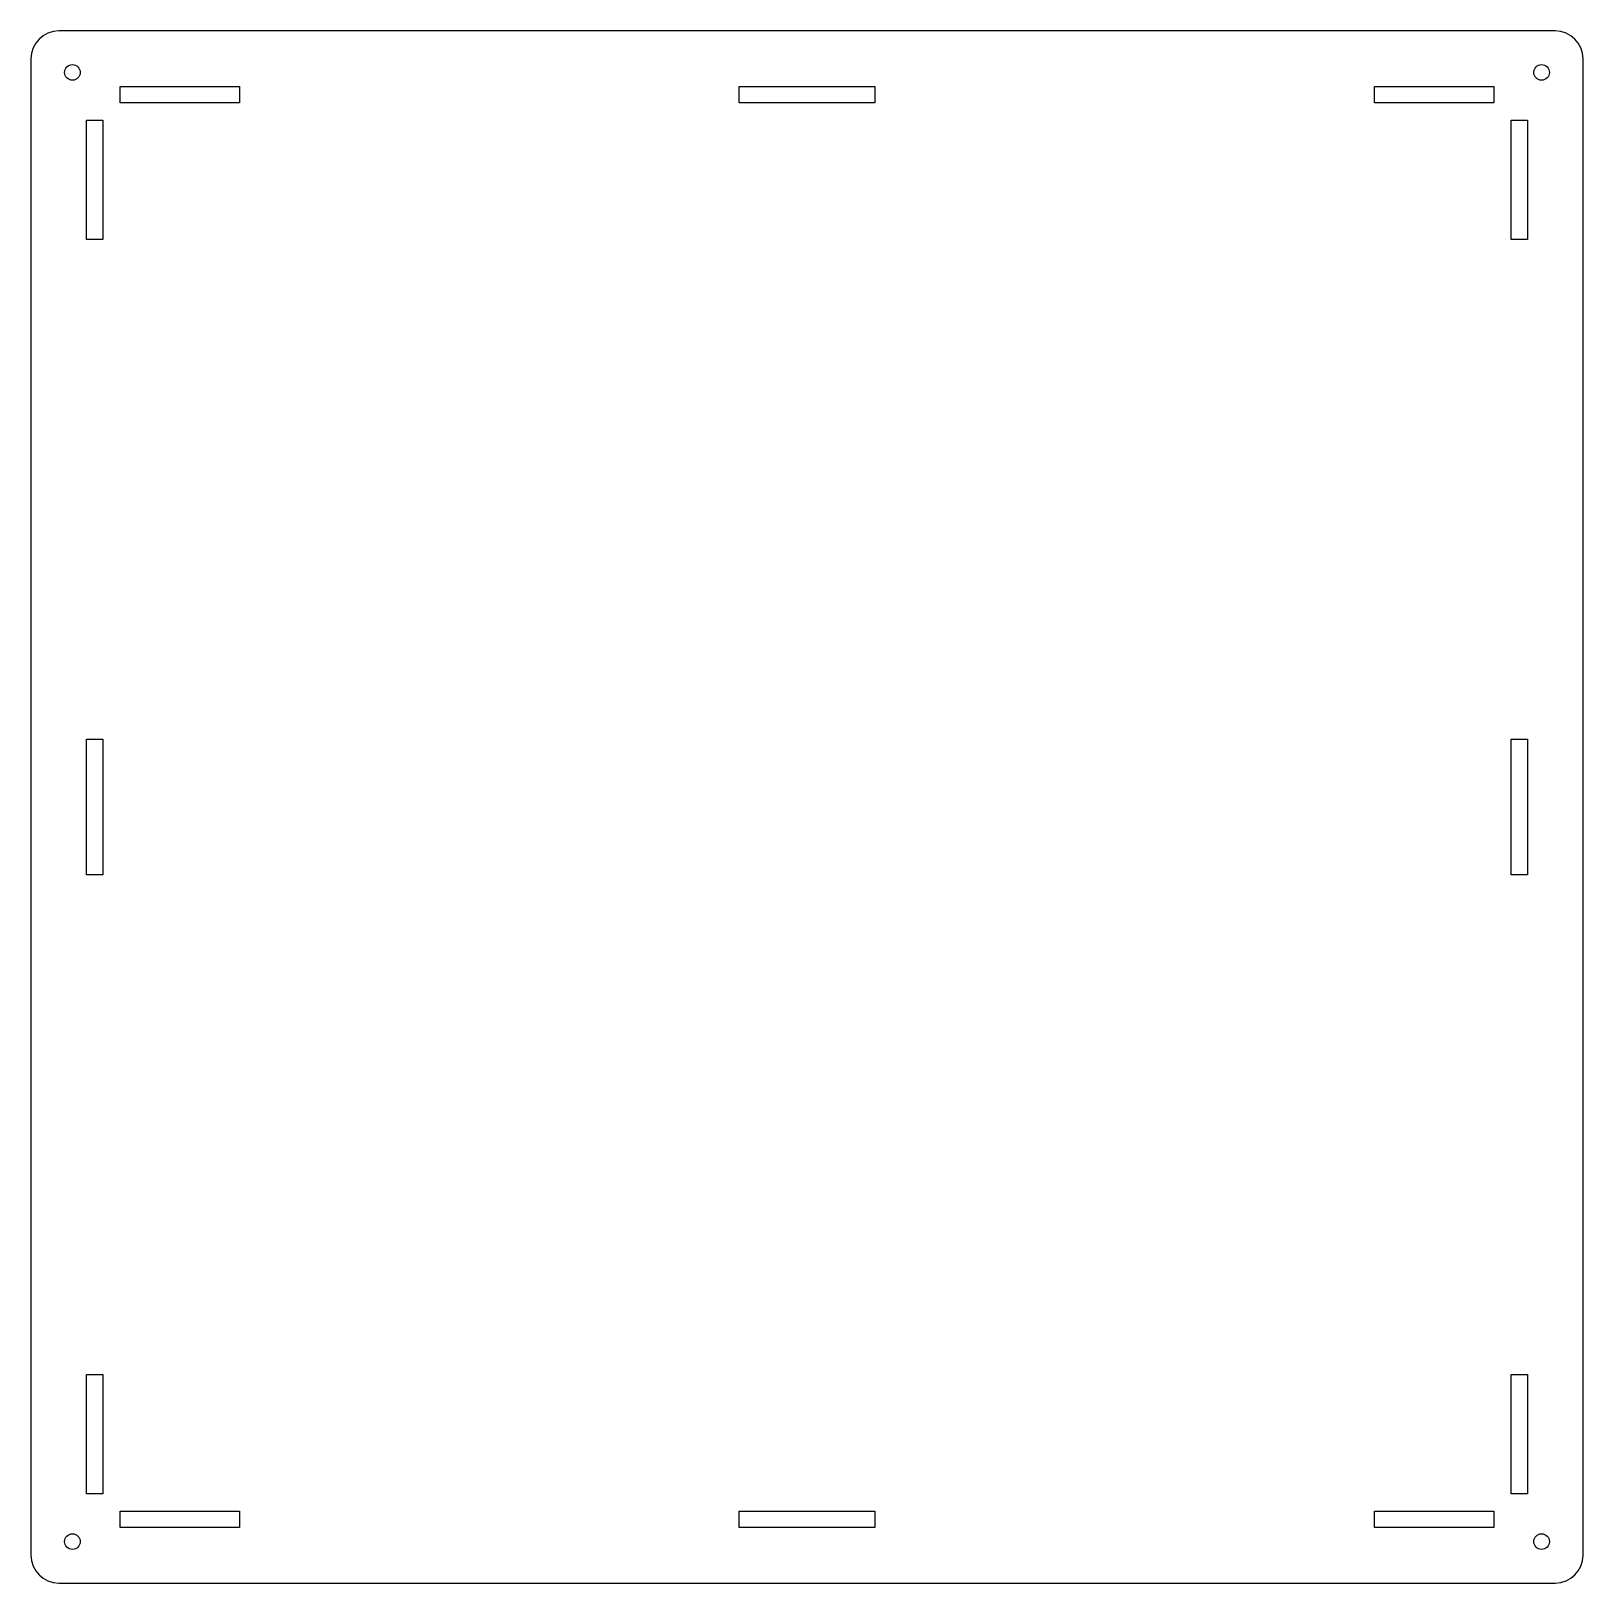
# Model space of a CAD drawing. Header units: inches. Extents: x -5.6 to 5.6, y -5.6 to 5.6.
import ezdxf

# ---------------------------------------------------------------- set-up
doc = ezdxf.new("R2010")
doc.units = ezdxf.units.IN
doc.layers.add('CUTOUTS', color=1, linetype='CONTINUOUS')
doc.layers.add('PERIMETER', color=5, linetype='CONTINUOUS')

msp = doc.modelspace()

# ---------------------------------------------------------------- linework, layer by layer
at = {"layer": 'CUTOUTS'}
for p, q in [((-4.951, 5.075), (-4.951, 5.194)), ((-4.951, 5.194), (-4.091, 5.194)), ((-4.091, 5.194), (-4.091, 5.075)), ((-0.489, 5.194), (0.489, 5.194)), ((-0.489, 5.075), (-0.489, 5.194)), ((0.489, 5.194), (0.489, 5.075)), ((4.091, 5.075), (4.091, 5.194)), ((4.091, 5.194), (4.951, 5.194)), ((4.951, 5.194), (4.951, 5.075)), ((-4.091, 5.075), (-4.951, 5.075)), ((0.489, 5.075), (-0.489, 5.075)), ((4.951, 5.075), (4.091, 5.075)), ((-5.194, 4.091), (-5.194, 4.951)), ((-5.194, 4.951), (-5.075, 4.951)), ((-5.075, 4.951), (-5.075, 4.091)), ((5.075, 4.951), (5.194, 4.951)), ((5.075, 4.091), (5.075, 4.951)), ((5.194, 4.951), (5.194, 4.091)), ((-5.075, 4.091), (-5.194, 4.091)), ((5.194, 4.091), (5.075, 4.091)), ((-5.194, 0.489), (-5.075, 0.489)), ((-5.194, -0.489), (-5.194, 0.489)), ((-5.075, 0.489), (-5.075, -0.489)), ((5.075, -0.489), (5.075, 0.489)), ((5.075, 0.489), (5.194, 0.489)), ((5.194, 0.489), (5.194, -0.489)), ((-5.075, -0.489), (-5.194, -0.489)), ((5.194, -0.489), (5.075, -0.489)), ((-5.194, -4.951), (-5.194, -4.091)), ((-5.194, -4.091), (-5.075, -4.091)), ((-5.075, -4.091), (-5.075, -4.951)), ((5.075, -4.951), (5.075, -4.091)), ((5.075, -4.091), (5.194, -4.091)), ((5.194, -4.091), (5.194, -4.951)), ((-5.075, -4.951), (-5.194, -4.951)), ((5.194, -4.951), (5.075, -4.951)), ((-4.951, -5.194), (-4.951, -5.075)), ((-4.951, -5.075), (-4.091, -5.075)), ((-4.091, -5.075), (-4.091, -5.194)), ((-0.489, -5.194), (-0.489, -5.075)), ((-0.489, -5.075), (0.489, -5.075)), ((0.489, -5.075), (0.489, -5.194)), ((4.091, -5.194), (4.091, -5.075)), ((4.091, -5.075), (4.951, -5.075)), ((4.951, -5.075), (4.951, -5.194)), ((-4.091, -5.194), (-4.951, -5.194)), ((0.489, -5.194), (-0.489, -5.194)), ((4.951, -5.194), (4.091, -5.194))]:
    msp.add_line(p, q, dxfattribs=at)
for centre in [(-5.295, 5.295), (5.295, 5.295), (-5.295, -5.295), (5.295, -5.295)]:
    msp.add_circle(centre, 0.0561, dxfattribs=at)
at = {"layer": 'PERIMETER'}
for p, q in [((5.394, 5.594), (-5.394, 5.594)), ((-5.594, 5.394), (-5.594, -5.394)), ((5.594, -5.394), (5.594, 5.394)), ((-5.394, -5.594), (5.394, -5.594))]:
    msp.add_line(p, q, dxfattribs=at)
for centre, start, end in [((-5.394, 5.394), 90, 180), ((5.394, 5.394), 0, 90), ((-5.394, -5.394), 180, 270), ((5.394, -5.394), 270, 360)]:
    msp.add_arc(centre, 0.2, start, end, dxfattribs=at)

doc.saveas('drawing.dxf')
